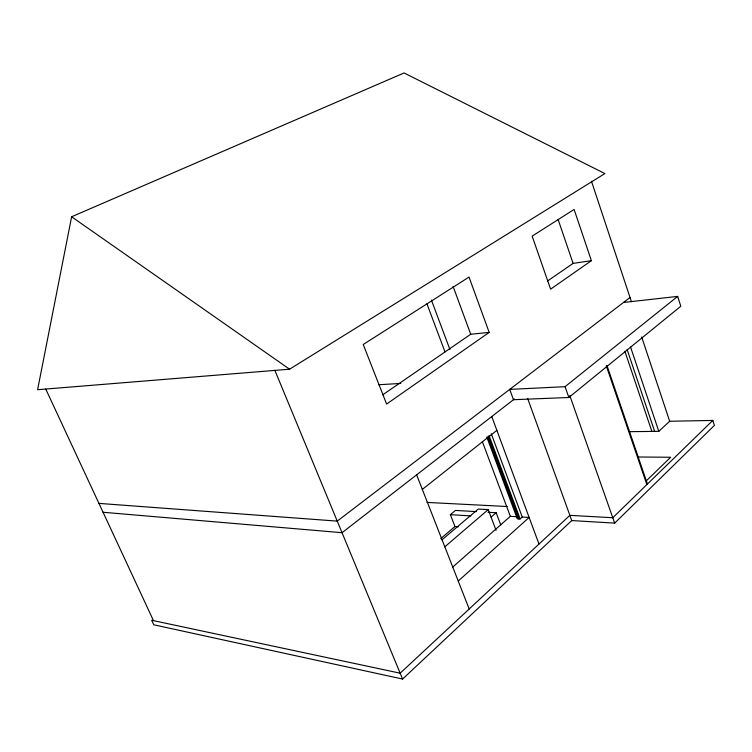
<?xml version="1.0" encoding="UTF-8"?>
<svg xmlns="http://www.w3.org/2000/svg" width="752" height="752" viewBox="0 0 752 752"><rect width="100%" height="100%" fill="white"/><g stroke="black" fill="none" stroke-linecap="round" stroke-linejoin="round"><path stroke-width="1.13" d="M71.628 216.773L37.6 389.715L289.576 369.204L604.899 173.571L404.059 72.953L71.628 216.773L289.576 369.204M712.802 420.434L612.777 517.733L569.866 515.346L400.158 673.19L151.669 620.25L153.784 624.79L402.583 679.047L571.755 520.563L614.675 523.129L714.4 425.388L712.802 420.434L669.665 421.261L658.808 431.338L629.556 431.676M646.485 480.669L670.662 457.254L638.354 457M458.231 581.042L529.135 517.451L522.255 517.047L520.121 518.946L517.301 518.777L486.798 437.062M452.544 567.224L510.345 516.342L517.16 516.746M491.075 517.141L496.16 512.742L500.7 524.774M444.799 546.826L488.227 509.612L496.066 530.32M441.903 539.898L478.225 509.066L488.227 509.612M440.766 538.573L454.969 526.541L458.391 526.785M454.969 526.541L450.363 514.659L455.449 510.42L476.383 511.614M677.655 296.401L565.062 386.688L509.715 389.395L513.475 399.707L568.869 397.488L680.814 306.233L677.655 296.401L623.511 302.473M422.323 489.402L496.875 430.36M514.396 398.992L342.047 532.707L103.071 512.262M630.026 297.501L337.244 521.117L98.935 503.389M591.392 260.681L550.605 289.153L532.162 236.137L574.114 209.432L591.392 260.681L573.099 263.397L547.428 281.069M489.185 332.403L386.603 404.059L363.235 344.491L469.022 277.065L489.185 332.403L470.714 334.236L382.749 394.819M378.632 384.751L400.788 383.426M426.929 502.411L507.177 506.519M488.01 512.281L496.16 512.742M450.363 514.659L470.837 515.91M45.759 389.057L153.474 620.635M274.894 370.398L402.583 679.047M416.617 474.85L469.182 608.988M426.92 303.78L444.949 351.795M488.255 435.953L519.181 518.889M487.728 437.053L518.241 518.833M431.413 300.076L449.893 349.454M482.352 441.612L510.345 516.342M491.272 433.744L522.255 517.047M489.195 435.944L520.121 518.946M491.761 416.552L538.996 544.063M453.071 286.352L470.714 334.236M527.688 398.551L571.755 520.563M565.062 386.688L568.869 397.488M569.753 395.449L614.675 523.129M558.125 219.509L573.099 263.397M606.949 365.472L647.434 484.025M606.328 365.98L646.852 484.589M627.149 349.577L654.635 431.385M624.903 351.325L651.862 431.422M630.571 347.048L658.808 431.338M591.457 181.213L631.407 301.665M641.682 336.962L669.665 421.261"/></g></svg>
